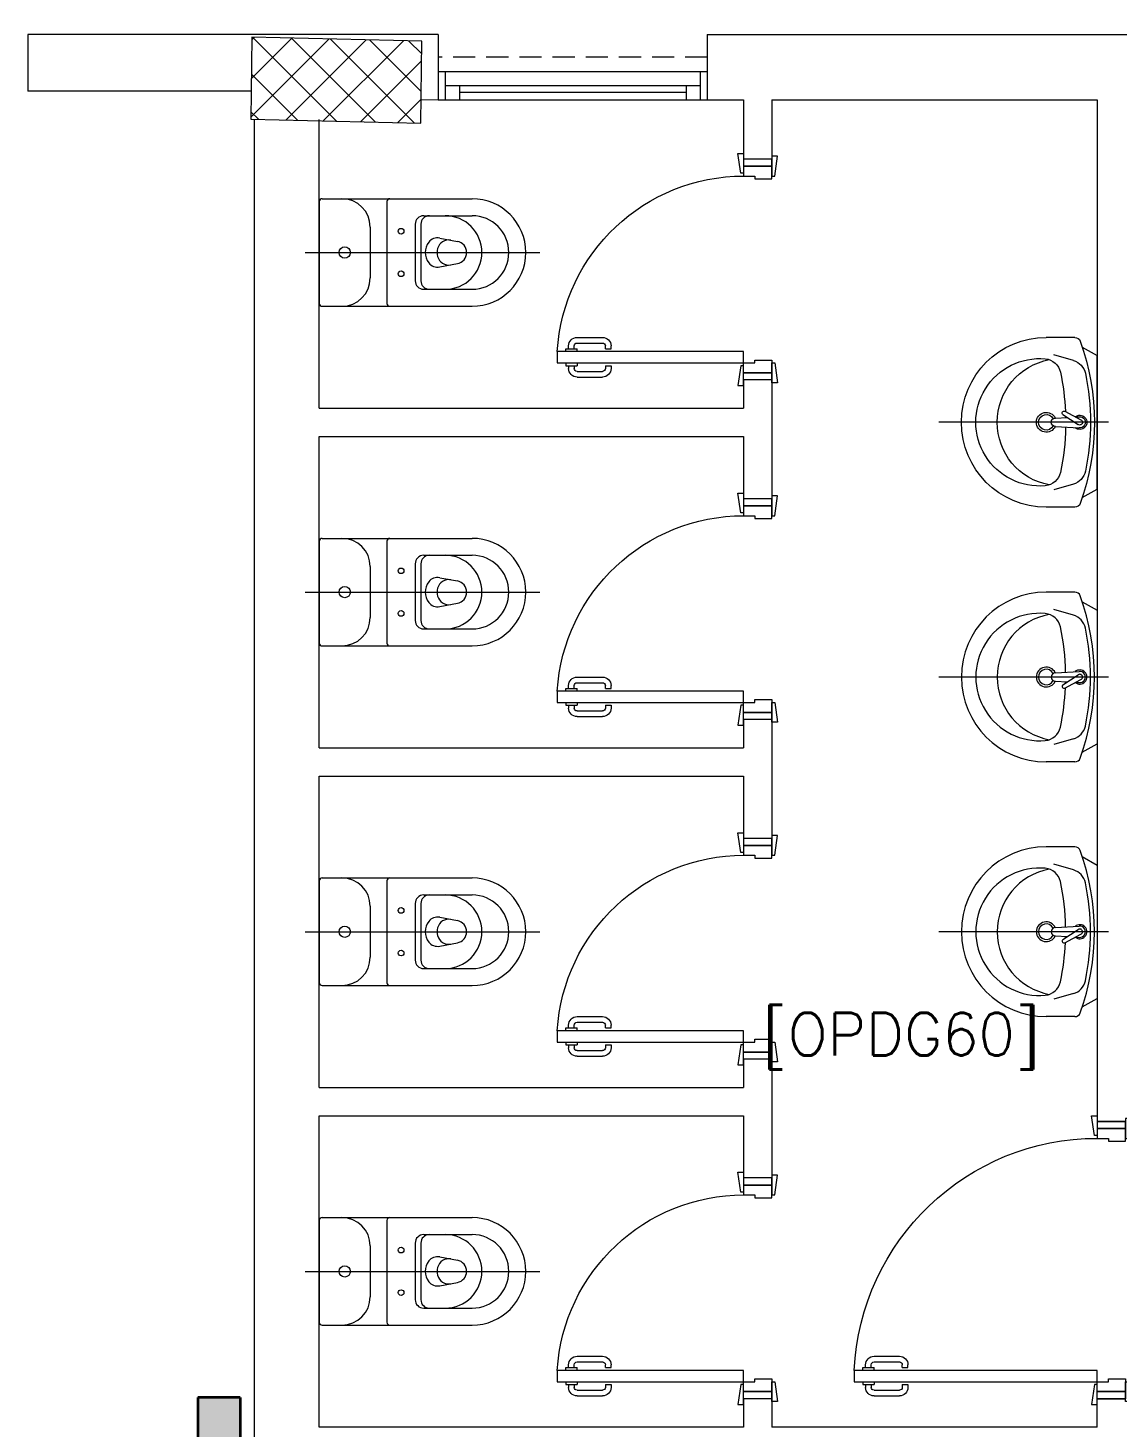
# Model space of a CAD drawing. Header units: inches. Extents: x -501855 to 57169, y -29325 to 19878.
# Drawn here: x 4428 to 8278, y 3883 to 8826 of the extents above; entities that cross this region are included whole.
import ezdxf
from ezdxf import colors
from ezdxf.entities.mleader import LeaderData, LeaderLine
from ezdxf.math import Vec2, Vec3

# ---------------------------------------------------------------- set-up
doc = ezdxf.new("R2010")
doc.units = ezdxf.units.IN
doc.header["$LTSCALE"] = 25
doc.header["$MEASUREMENT"] = 0
doc.linetypes.add('00-Ground Floor$0$HIDDEN2', pattern=[0.1875, 0.125, -0.0625])
doc.linetypes.add('DASHDOT', pattern=[25.4, 12.7, -6.35, 0, -6.35])
doc.layers.get('0').update_dxf_attribs({"color": 8})
for name, color, linetype, lineweight in [('00-Ground Floor$0$72_EGR_BASE_TEXT', 252, 'Continuous', 5), ('00-Ground Floor$0$Aluminum', 251, 'Continuous', 5), ('00-Ground Floor$0$C-HYDR-CTCH', 251, 'Continuous', 5), ('00-Ground Floor$0$Hatch', 254, 'Continuous', 5), ('00-Ground Floor$0$Proj', 251, 'Continuous', 5), ('00-Ground Floor$0$SANIT', 250, 'Continuous', 5), ('00-Ground Floor$0$Walls', 251, 'Continuous', 5), ('00-Ground Floor$0$Wooden Joinery', 251, 'Continuous', 5), ('E-CABL-TRAY', 10, 'Continuous', 35), ('E-LITE-CLNG-CNDT', 6, 'DASHDOT', 35), ('E-POWR-TEXT', 6, 'Continuous', 25)]:
    doc.layers.add(name, color=color, linetype=linetype, lineweight=lineweight)
doc.styles.add('00-Ground Floor$0$SIMPLEX', font='SIMPLEX.shx', dxfattribs={"height": 150})
doc.styles.add('DC_Elc_Romans', font='elc_romans.shx', dxfattribs={"width": 0.7})

# ---------------------------------------------------------------- blocks, each defined once
blk = doc.blocks.new('00-Ground Floor$0$A$C72370EFE')
at = {"layer": '00-Ground Floor$0$Wooden Joinery'}
for p, q in [((-0.01, -0.04), (-0.02, -0.04)), ((-0.01, -0.03), (-0.01, -0.07)), ((0, -0.03), (-0.01, -0.03)), ((0.04, -0.03), (0.05, -0.03)), ((0.05, -0.03), (0.05, -0.07)), ((0.05, -0.04), (0.06, -0.04)), ((-0.05, -0.07), (-0.05, -0.16)), ((-0.03, -0.07), (-0.03, -0.16)), ((-0.01, -0.06), (-0.02, -0.06)), ((0, -0.07), (-0.01, -0.07)), ((0.04, -0.07), (0.05, -0.07)), ((0.05, -0.06), (0.06, -0.06)), ((0.07, -0.07), (0.07, -0.16)), ((0.09, -0.07), (0.09, -0.16)), ((-0.01, -0.17), (-0.02, -0.17)), ((-0.01, -0.19), (-0.02, -0.19)), ((-0.01, -0.17), (-0.01, -0.19)), ((0.05, -0.17), (0.06, -0.17)), ((0.05, -0.17), (0.05, -0.19)), ((0.05, -0.19), (0.06, -0.19))]:
    blk.add_line(p, q, dxfattribs=at)
for centre, radius, start, end in [((-0.02, -0.07), 0.03, 90, 180), ((0.06, -0.07), 0.03, 0, 90), ((-0.02, -0.07), 0.01, 90, 180), ((0.06, -0.07), 0.01, 0, 90), ((-0.02, -0.16), 0.03, 180, 270), ((-0.02, -0.16), 0.01, 180, 270), ((0.06, -0.16), 0.01, 270, 0), ((0.06, -0.16), 0.03, 270, 0)]:
    blk.add_arc(centre, radius, start, end, dxfattribs=at)
blk = doc.blocks.new('00-Ground Floor$0$A$C5DAD61B4')
at = {"layer": '00-Ground Floor$0$Wooden Joinery'}
for points in [[(80, 959.1), (80, 969.1), (10, 979.1), (10, 959.1)], [(940, 959.1), (940, 969.1), (1010, 979.1), (1010, 959.1)], [(70, 859.1), (70, 849.1), (0, 839.1), (0, 859.1)], [(120, 859.1), (120, 0), (80, 0), (80, 859.1)], [(950, 859.1), (950, 849.1), (1020, 839.1), (1020, 859.1)]]:
    blk.add_lwpolyline(points, close=True, dxfattribs=at)
for points in [[(45, 859.1), (45, 959.1), (20, 959.1), (20, 859.1), (45, 859.1)], [(45, 859.1), (80, 859.1), (80, 899.1), (90, 899.1), (90, 959.1), (45, 959.1), (45, 859.1)], [(975, 859.1), (940, 859.1), (940, 899.1), (930, 899.1), (930, 959.1), (975, 959.1), (975, 859.1)], [(975, 859.1), (975, 959.1), (1000, 959.1), (1000, 859.1), (975, 859.1)]]:
    blk.add_lwpolyline(points, dxfattribs=at)
blk.add_arc((80, 859.1), 860, 272.666, 0, dxfattribs=at)
at = {"layer": '00-Ground Floor$0$Wooden Joinery', "xscale": 999.9999999998854, "yscale": 999.9999999998854, "zscale": 999.9999999998854, "rotation": 180}
blk.add_blockref('00-Ground Floor$0$A$C72370EFE', (120, 0), dxfattribs=at)
blk = doc.blocks.new('00-Ground Floor$0$A$C268A7CF0')
at = {"layer": '00-Ground Floor$0$Wooden Joinery'}
for points in [[(80, 758.8), (80, 768.8), (10, 778.8), (10, 758.8)], [(740, 758.8), (740, 768.8), (810, 778.8), (810, 758.8)], [(70, 658.8), (70, 648.8), (0, 638.8), (0, 658.8)], [(120, 658.8), (120, 0), (80, 0), (80, 658.8)], [(750, 658.8), (750, 648.8), (820, 638.8), (820, 658.8)]]:
    blk.add_lwpolyline(points, close=True, dxfattribs=at)
for points in [[(45, 658.8), (45, 758.8), (20, 758.8), (20, 658.8), (45, 658.8)], [(45, 658.8), (80, 658.8), (80, 698.8), (90, 698.8), (90, 758.8), (45, 758.8), (45, 658.8)], [(775, 658.8), (740, 658.8), (740, 698.8), (730, 698.8), (730, 758.8), (775, 758.8), (775, 658.8)], [(775, 658.8), (775, 758.8), (800, 758.8), (800, 658.8), (775, 658.8)]]:
    blk.add_lwpolyline(points, dxfattribs=at)
blk.add_arc((80, 658.8), 660, 273.4748, 0, dxfattribs=at)
at = {"layer": '00-Ground Floor$0$Wooden Joinery', "xscale": 999.9999999998854, "yscale": 999.9999999998854, "zscale": 999.9999999998854, "rotation": 180}
blk.add_blockref('00-Ground Floor$0$A$C72370EFE', (120, 0), dxfattribs=at)
blk = doc.blocks.new('00-Ground Floor$0$WC manta')
at = {"layer": '00-Ground Floor$0$SANIT'}
for p, q in [((-0.13, 0.18), (-0.13, -0.18)), ((-0.12, 0.19), (0.41, 0.19)), ((0.109, 0.18), (0.109, -0.18)), ((0.209, 0.1), (0.209, -0.1)), ((0.229, 0.1), (0.229, -0.1)), ((0.239, 0.13), (0.41, 0.13)), ((0.05, 0.09), (0.05, -0.09)), ((0.2955, 0.051), (0.3581, 0.0393)), ((-0.18, 0), (0.65, 0)), ((0.2955, -0.051), (0.3581, -0.0393)), ((0.239, -0.13), (0.41, -0.13)), ((-0.12, -0.19), (0.41, -0.19))]:
    blk.add_line(p, q, dxfattribs=at)
for centre, radius in [((0.159, 0.0752), 0.01), ((-0.04, 0), 0.02), ((0.159, -0.0753), 0.01)]:
    blk.add_circle(centre, radius, dxfattribs=at)
for centre, radius, start, end in [((-0.12, 0.18), 0.01, 90, 180), ((-0.05, 0.09), 0.1, 0, 90), ((0.119, 0.18), 0.01, 90, 180), ((0.41, 0), 0.19, 270, 90), ((0.239, 0.1), 0.03, 90, 180), ((0.259, 0.1), 0.03, 90, 180), ((0.3147, 0), 0.13, 270, 90), ((0.41, 0), 0.13, 270, 90), ((0.2882, 0.0117), 0.04, 79.4289, 141.525), ((0.3029, 0), 0.0588, 141.525, 218.475), ((0.3454, 0), 0.0588, 166.4176, 193.5824), ((0.3271, 0.0044), 0.04, 79.4289, 166.4176), ((0.3507, 0), 0.04, 280.5711, 79.4289), ((0.2882, -0.0117), 0.04, 218.475, 280.5711), ((0.3271, -0.0044), 0.04, 193.5824, 280.5711), ((-0.05, -0.09), 0.1, 270, 0), ((0.239, -0.1), 0.03, 180, 270), ((0.259, -0.1), 0.03, 180, 270), ((-0.12, -0.18), 0.01, 180, 270), ((0.119, -0.18), 0.01, 180, 270)]:
    blk.add_arc(centre, radius, start, end, dxfattribs=at)
blk = doc.blocks.new('00-Ground Floor$0$lav-manta 60')
at = {"layer": '00-Ground Floor$0$SANIT'}
for p, q in [((-0.2658, -0.0529), (-0.2358, 0)), ((-0.2358, 0), (0.2358, 0)), ((0, 0.04), (0, -0.56)), ((0.2658, -0.0529), (0.2358, 0)), ((-0.3, -0.0789), (-0.3, -0.18)), ((-0.2185, -0.0841), (-0.2383, -0.1537)), ((-0.015, -0.1473), (-0.0199, -0.064)), ((0.0274, -0.121), (-0.0078, -0.0673)), ((0.0389, -0.1142), (0.0087, -0.0575)), ((0.0191, -0.077), (0.0199, -0.064)), ((0.2185, -0.0841), (0.2383, -0.1537)), ((0.3, -0.0789), (0.3, -0.18)), ((0.015, -0.1473), (0.0174, -0.1057))]:
    blk.add_line(p, q, dxfattribs=at)
for centre, radius, start, end in [((0, -0.8557), 0.8457, 70.1771, 109.8229), ((-0.1608, -0.1006), 0.06, 101.8086, 164.0794), ((0, -0.8696), 0.8457, 78.1914, 101.8086), ((0, -0.0617), 0.025, 320.7474, 220.368), ((0, -0.0617), 0.02, 353.2671, 186.682), ((0.1608, -0.1006), 0.06, 15.9206, 78.1914), ((-0.28, -0.0789), 0.02, 109.8229, 180), ((0, -0.0617), 0.00966, 25.4127, 215.9577), ((0.28, -0.0789), 0.02, 0, 70.1771), ((-0.1645, -0.189), 0.06, 102.0883, 174.8142), ((0, -0.9572), 0.8457, 91.1572, 102.0883), ((0, -0.1473), 0.015, 180, 0), ((0, -0.9572), 0.8457, 88.5486, 88.844), ((0.0332, -0.1176), 0.00666, 210.6852, 30.6852), ((0, -0.9572), 0.8457, 77.9117, 87.4274), ((0.1645, -0.189), 0.06, 5.1858, 77.9117), ((0, -0.18), 0.3, 180, 0), ((0, -0.2039), 0.2252, 174.8142, 5.1858), ((0, -0.1282), 0.2252, 190.6097, 349.3903), ((0, -0.18), 0.035, 115.3106, 64.6894), ((0, -0.18), 0.0275, 117.1496, 62.8504)]:
    blk.add_arc(centre, radius, start, end, dxfattribs=at)
blk = doc.blocks.new('00-Ground Floor')
at = {"layer": '00-Ground Floor$0$Hatch'}
h = blk.add_hatch(dxfattribs=at)
h.set_pattern_fill('ANSI37', color=256, scale=30)
h.set_pattern_definition([(45, (-1981.42, -13099.68), (-67.35192, 67.35192), []), (135, (-1981.42, -13099.68), (-67.35192, -67.35192), [])])
h.paths.add_polyline_path([(48971.2, 8818.2), (48367.3, 8810.1), (48371.2, 8521.7), (48975.1, 8529.8)])
h.paths.add_polyline_path([(41810.5, 8810.5), (41227, 8805), (41207, 8513.7), (41790.5, 8519.1)])
h.paths.add_polyline_path([(27433.5, 8803.1), (26834.4, 8799), (26828.7, 8506), (27427.8, 8510)])
h.paths.add_polyline_path([(34618.7, 8805.3), (34017.5, 8797.8), (34009.3, 8512.1), (34610.5, 8519.6)])
h.paths.add_polyline_path([(20214.3, 8812.4), (19607.8, 8790.5), (19622.4, 8498), (20228.8, 8519.8)])
h.paths.add_polyline_path([(13477.7, 8802), (12255.7, 8825.9), (12249.3, 8529.8), (13471.3, 8505.8)])
h.paths.add_polyline_path([(13491.8, 1601.9), (12276.8, 1586.2), (12263.3, 1293.7), (13478.3, 1309.4)])
h.paths.add_polyline_path([(13465.7, -5591.3), (12262.6, -5607.3), (12256.9, -5900.3), (13460, -5884.3)])
h.paths.add_polyline_path([(13484.2, -12790), (12287.5, -12801.4), (12290.4, -13095.9), (13487, -13084.4)])
h.paths.add_polyline_path([(5849.2, -12787.9), (5245.6, -12791.6), (5256.3, -13077.1), (5859.8, -13073.4)])
h.paths.add_polyline_path([(5833.8, -5589.9), (5236.9, -5588.3), (5236.8, -5889.5), (5833.6, -5891)])
h.paths.add_polyline_path([(5843.6, 1599.7), (5224.3, 1600.9), (5213.7, 1298), (5833, 1296.7)])
h.paths.add_polyline_path([(5820.3, 8779.1), (5219.7, 8793.5), (5216, 8503.9), (5816.7, 8489.4)])
h.paths.add_polyline_path([(-1378.8, 8777.2), (-1981.4, 8799.9), (-1979.5, 8511.6), (-1376.9, 8488.9)])
h.paths.add_polyline_path([(-1371.1, -5601.1), (-1973.1, -5608.1), (-1969.7, -5899.7), (-1367.7, -5892.7)])
h.paths.add_polyline_path([(-1353.5, -12795.7), (-1951.9, -12796.7), (-1947.1, -13097.4), (-1348.7, -13096.4)])
h.paths.add_polyline_path([(20233.2, -12782.5), (19627.5, -12795.4), (19633.2, -13096.6), (20238.9, -13083.7)])
h.paths.add_polyline_path([(20226.6, -5590), (19632.3, -5607.6), (19634.4, -5904.1), (20228.7, -5886.6)])
h.paths.add_polyline_path([(20217.9, 1618), (19619, 1610.4), (19623, 1310.2), (20221.9, 1317.9)])
h.paths.add_polyline_path([(27418.3, 1602.8), (26816.3, 1607.5), (26820.6, 1315.3), (27422.5, 1310.7)])
h.paths.add_polyline_path([(27422, -5579.9), (26818.1, -5597.5), (26831.6, -5897.5), (27431.7, -5876.5)])
h.paths.add_polyline_path([(27438.1, -12795.9), (26834.3, -12789.3), (26831.9, -13075), (27435.7, -13081.6)])
h.paths.add_polyline_path([(34636.6, -12785.4), (34039.3, -12800), (34048.3, -13099.7), (34645.6, -13085.1)])
h.paths.add_polyline_path([(34629.3, -5597.1), (34028, -5595.2), (34029.2, -5892.4), (34630.4, -5894.3)])
h.paths.add_polyline_path([(34592.8, 1606.7), (34012, 1611.4), (34031.7, 1321.6), (34612.5, 1316.9)])
h.paths.add_polyline_path([(41796.2, 1606), (41198.6, 1619.8), (41200.6, 1327.8), (41798.2, 1314.1)])
h.paths.add_polyline_path([(41797.2, -5592.6), (41228.8, -5600.2), (41230.6, -5894.3), (41799, -5886.7)])
h.paths.add_polyline_path([(41834.3, -12789.7), (41229, -12792.4), (41230.4, -13096.9), (41835.6, -13094.3)])
h.paths.add_polyline_path([(49008.5, -12790.2), (48420.5, -12774.1), (48407.3, -13081.4), (48995.3, -13097.4)])
h.paths.add_polyline_path([(48992.7, -5590.8), (48389.5, -5589.7), (48387.5, -5886.2), (48990.7, -5887.3)])
at = {"layer": '00-Ground Floor$0$Aluminum'}
for p, q in [((5878.1, 8672.6, 0), (6829.5, 8672.6, 0)), ((5903.1, 8672.6, 0), (5903.1, 8572.6, 0)), ((6804.5, 8672.6, 0), (6804.5, 8572.6, 0)), ((5903.1, 8622.6, 0), (6804.5, 8622.6, 0)), ((5953.1, 8622.6, 0), (5953.1, 8572.6, 0)), ((6754.5, 8622.6, 0), (6754.5, 8572.6, 0)), ((5878.1, 8572.6, 0), (6829.5, 8572.6, 0)), ((6754.5, 8597.6, 0), (5953.1, 8597.6, 0))]:
    blk.add_line(p, q, dxfattribs=at)
at = {"layer": '00-Ground Floor$0$C-HYDR-CTCH', "flags": 128}
blk.add_lwpolyline([(5816.7, 8489.4), (5820.3, 8779.1), (5219.7, 8793.5), (5216, 8503.9), (5816.7, 8489.4)], dxfattribs=at)
at = {"layer": '00-Ground Floor$0$Proj', "linetype": '00-Ground Floor$0$HIDDEN2', "ltscale": 25}
blk.add_line((6829.5, 8722.6, 0), (5878.1, 8722.6, 0), dxfattribs=at)
at = {"layer": '00-Ground Floor$0$Walls'}
for p, q in [((4427.9, 8802.6, 0), (4427.9, 8602.4, 0)), ((5878.1, 8802.6, 0), (4427.9, 8802.6, 0)), ((5878.1, 8802.6, 0), (5878.1, 8572.6, 0)), ((6829.5, 8802.6, 0), (8753, 8802.6, 0)), ((6829.5, 8802.6, 0), (6829.5, 8572.6, 0)), ((5217.3, 8602.7), (4427.9, 8602.4, 0)), ((5817.7, 8573.3), (5878.1, 8572.6, 0)), ((6829.5, 8572.6, 0), (6957.9, 8572.6, 0)), ((6957.9, 8572.6, 0), (6957.9, 8362.6, 0)), ((7057.9, 8572.6, 0), (8207.9, 8572.6, 0)), ((7057.9, 8572.6, 0), (7057.9, 8362.6, 0)), ((8207.9, 8572.6, 0), (8207.9, 4962.6, 0)), ((5227.9, 8502.6, 0), (5227.9, 3292.6, 0)), ((5457.9, 7482.6, 0), (5457.9, 8502.6, 0)), ((7057.9, 8362.6, 0), (6957.9, 8362.6, 0)), ((6957.9, 7582.6, 0), (6957.9, 7482.6, 0)), ((7057.9, 7582.6, 0), (6957.9, 7582.6, 0)), ((7057.9, 7582.6, 0), (7057.9, 7162.6, 0)), ((5457.9, 7482.6, 0), (6957.9, 7482.6, 0)), ((5457.9, 6282.6, 0), (5457.9, 7382.6, 0)), ((5457.9, 7382.6, 0), (6957.9, 7382.6, 0)), ((6957.9, 7382.6, 0), (6957.9, 7162.6, 0)), ((7057.9, 7162.6, 0), (6957.9, 7162.6, 0)), ((6957.9, 6382.6, 0), (6957.9, 6282.6, 0)), ((7057.9, 6382.6, 0), (6957.9, 6382.6, 0)), ((7057.9, 6382.6, 0), (7057.9, 5962.6, 0)), ((5457.9, 6282.6, 0), (6957.9, 6282.6, 0)), ((5457.9, 5082.6, 0), (5457.9, 6182.6, 0)), ((5457.9, 6182.6, 0), (6957.9, 6182.6, 0)), ((6957.9, 6182.6, 0), (6957.9, 5962.6, 0)), ((7057.9, 5962.6, 0), (6957.9, 5962.6, 0)), ((6957.9, 5182.6, 0), (6957.9, 5082.6, 0)), ((7057.9, 5182.6, 0), (6957.9, 5182.6, 0)), ((7057.9, 5182.6, 0), (7057.9, 4762.6, 0)), ((5457.9, 5082.6, 0), (6957.9, 5082.6, 0)), ((5457.9, 3882.6, 0), (5457.9, 4982.6, 0)), ((5457.9, 4982.6, 0), (6957.9, 4982.6, 0)), ((6957.9, 4982.6, 0), (6957.9, 4762.6, 0)), ((8207.9, 4962.6, 0), (8307.9, 4962.6, 0)), ((7057.9, 4762.6, 0), (6957.9, 4762.6, 0)), ((7057.9, 3982.6, 0), (6957.9, 3982.6, 0)), ((6957.9, 3982.6, 0), (6957.9, 3882.6, 0)), ((7057.9, 3982.6, 0), (7057.9, 3882.6, 0)), ((8207.9, 3982.6, 0), (8307.9, 3982.6, 0)), ((8207.9, 3882.6, 0), (8207.9, 3982.6, 0)), ((6957.9, 3882.6, 0), (5457.9, 3882.6, 0)), ((8207.9, 3882.6, 0), (7057.9, 3882.6, 0))]:
    blk.add_line(p, q, dxfattribs=at)
at = {"layer": '00-Ground Floor$0$SANIT', "xscale": 999.9999999999995, "yscale": 999.9999999999995, "zscale": 999.9999999999995}
for p in [(5587.9, 8032.6, 0), (5587.9, 6832.6, 0), (5587.9, 5632.6, 0), (5587.9, 4432.6, 0)]:
    blk.add_blockref('00-Ground Floor$0$WC manta', p, dxfattribs=at)
at = {"layer": '00-Ground Floor$0$SANIT', "yscale": 1000.000000000223, "zscale": 1000.000000000223, "rotation": 270}
for p, xscale in [((8207.9, 7432.6, 0), -1000.000000000223), ((8207.9, 6532.6, 0), 1000.000000000223), ((8207.9, 5632.6, 0), 1000.000000000223)]:
    blk.add_blockref('00-Ground Floor$0$lav-manta 60', p, dxfattribs=dict(at, xscale=xscale))
at = {"layer": '00-Ground Floor$0$Wooden Joinery', "xscale": -1, "rotation": 270}
for name, p in [('00-Ground Floor$0$A$C268A7CF0', (6299.1, 7562.6, 0)), ('00-Ground Floor$0$A$C268A7CF0', (6299.1, 6362.6, 0)), ('00-Ground Floor$0$A$C268A7CF0', (6299.1, 5162.6, 0)), ('00-Ground Floor$0$A$C5DAD61B4', (7348.9, 3962.6, 0)), ('00-Ground Floor$0$A$C268A7CF0', (6299.1, 3962.6, 0))]:
    blk.add_blockref(name, p, dxfattribs=at)
at = {"layer": '00-Ground Floor$0$72_EGR_BASE_TEXT', "insert": (7515.1, 5345.8, 0), "char_height": 150, "attachment_point": 2, "style": '00-Ground Floor$0$SIMPLEX'}
blk.add_mtext('[OPDG60]', dxfattribs=at)
blk = doc.blocks.new('*U97')
at = {"lineweight": 0}
h = blk.add_hatch(dxfattribs=at)
h.set_pattern_fill('HEX', color=253, scale=8, angle=180, style=0)
h.set_pattern_definition([(180, (-18380.734, -2e-10), (6e-13, -43.99409), [25.4, -50.8]), (300, (-18380.734, -2e-10), (38.1, 21.99705), [25.4, -50.8]), (240, (-18406.134, -2e-10), (38.1, -21.99705), [25.4, -50.8])])
h.paths.add_polyline_path([(-4933.9, 150), (-4933.9, 0), (0, 0), (0, 150)])
at = {"color": 0}
for p, q in [((0, 150), (-4933.9, 150)), ((-4933.9, 0), (-4933.9, 150)), ((0, 0), (0, 150)), ((0, 0), (-4933.9, 0))]:
    blk.add_line(p, q, dxfattribs=at)

msp = doc.modelspace()

# ---------------------------------------------------------------- block references
at = {"layer": 'E-CABL-TRAY', "rotation": 89.99999999999999}
msp.add_blockref('*U97', (5177.9, 3986.4, 0), dxfattribs=at)
at = {"layer": 'E-LITE-CLNG-CNDT'}
msp.add_blockref('00-Ground Floor', (0, 0), dxfattribs=at)

# ---------------------------------------------------------------- leaders
at = {"layer": 'E-POWR-TEXT'}
ml = msp.add_multileader_mtext('Standard', dxfattribs=at)
ml.set_content('CABLE TRAY FOR\\PLOW CURRENT DATA\\PCABLES ', color=256, style='DC_Elc_Romans')
ml.set_leader_properties(color=45)
ml.build(insert=Vec2(0, 0))
ml.multileader.update_dxf_attribs({"dogleg_length": 2, "arrow_head_size": 200, "scale": 100})
ctx = ml.context
ctx.base_point, ctx.scale, ctx.char_height, ctx.arrow_head_size, ctx.landing_gap_size, ctx.plane_origin = Vec3(25909, 4523.7), 100, 200, 200, 200, Vec3(31500.2, 4337.5)
ctx.text_align_type = 2
notes = []
notes.append((ctx, [(1, (1, 1, 0), (28540.4, 4523.7), (-1, 0), 84.7, [(2, [(30563.2, -2601.7)], 0, [])])]))
ctx.mtext.insert, ctx.mtext.width, ctx.mtext.alignment, ctx.mtext.flow_direction = Vec3(28255.7, 4623.7), 5291.736, 3, 5
for ctx, leaders in notes:
    for number, flags, end, landing, length, lines in leaders:
        leader = LeaderData()
        leader.index, (leader.has_last_leader_line, leader.has_dogleg_vector, leader.attachment_direction) = number, flags
        leader.last_leader_point, leader.dogleg_vector, leader.dogleg_length = Vec3(end), Vec3(landing), length
        for number, points, colour, breaks in lines:
            line = LeaderLine()
            line.index, line.vertices, line.color, line.breaks = number, Vec3.list(points), colors.encode_raw_color(colour), breaks
            leader.lines.append(line)
        ctx.leaders.append(leader)

doc.saveas('drawing.dxf')
